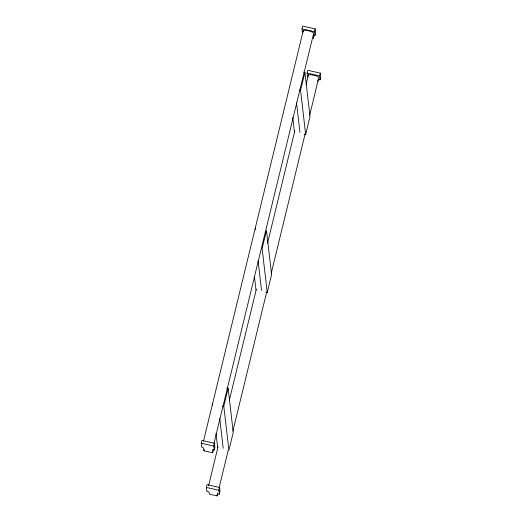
<?xml version="1.0" encoding="UTF-8"?>
<svg xmlns="http://www.w3.org/2000/svg" width="522" height="522" viewBox="0 0 522 522"><rect width="100%" height="100%" fill="white"/><g stroke="black" fill="none" stroke-linecap="round" stroke-linejoin="round"><path stroke-width="0.78" d="M212.663 452.757L212.813 449.605L214.209 449.918L214.881 447.139L214.431 443.243L201.936 440.464L201.257 443.243L201.707 447.132L203.11 447.445L204.017 450.832L212.663 452.757L213.335 449.977M217.106 495.9L217.335 493.76L219.338 494.21L220.016 491.43L219.553 487.45L207.051 484.67L206.373 487.45L206.829 491.424L208.839 491.868L209.583 494.223L217.106 495.9L217.615 493.819M317.833 81.536L317.983 80.114M302.434 32.769L301.984 28.88L302.662 26.1L315.157 28.88L315.608 32.775L314.936 35.555L313.539 35.242L313.389 38.393L314.061 35.613M203.469 441.188L303.328 30.4L306.205 30.322L310.394 31.255L313.441 32.651L313.559 33.695L213.896 443.693M204.017 450.832L204.356 449.442M214.209 449.918L213.759 446.023L214.431 443.243M314.936 35.555L314.485 31.659L315.157 28.88M228.14 388.277L233.243 432.373L228.89 450.297L223.788 406.207L228.14 388.277L226.744 387.97M304.261 134.154L305.664 134.467L300.561 90.371L304.92 72.447L303.517 72.134M307.556 77.06L307.099 73.087L307.771 70.307L320.28 73.093L320.743 77.067L320.064 79.846L318.055 79.396M208.604 485.571L218.033 446.786M229.38 400.093L256.322 289.279M267.479 243.369L294.799 130.976M306.153 84.277L308.463 74.783L311.34 74.705L315.529 75.638L318.577 77.034L318.694 78.078L309.65 115.277M219.031 488.077L228.264 450.081M232.884 431.087L266.749 291.785M271.172 273.58L305.037 134.271M219.338 494.21L218.881 490.23L219.553 487.45M320.064 79.846L319.608 75.873L320.28 73.093M267.231 292.561L271.59 274.631L266.488 230.541L262.129 248.465L267.231 292.561L265.828 292.248M305.664 134.467L310.022 116.543L304.92 72.447M301.984 28.88L314.485 31.659M307.099 73.087L319.608 75.873M299.158 90.065L300.561 90.371M222.385 405.894L223.788 406.207M201.257 443.243L213.759 446.023M206.373 487.45L218.881 490.23M303.328 30.4L303.445 31.437M308.463 74.783L308.58 75.827M292.77 117.541L294.441 131.968M255.265 228.042L255.454 229.647M258.096 260.843L261.529 290.506M254.436 276.432L256.008 290.062M219.749 418.585L223.188 448.248M212.565 403.708L212.748 405.307M215.997 433.371L217.667 447.798M296.529 102.756L299.961 132.418"/></g></svg>
